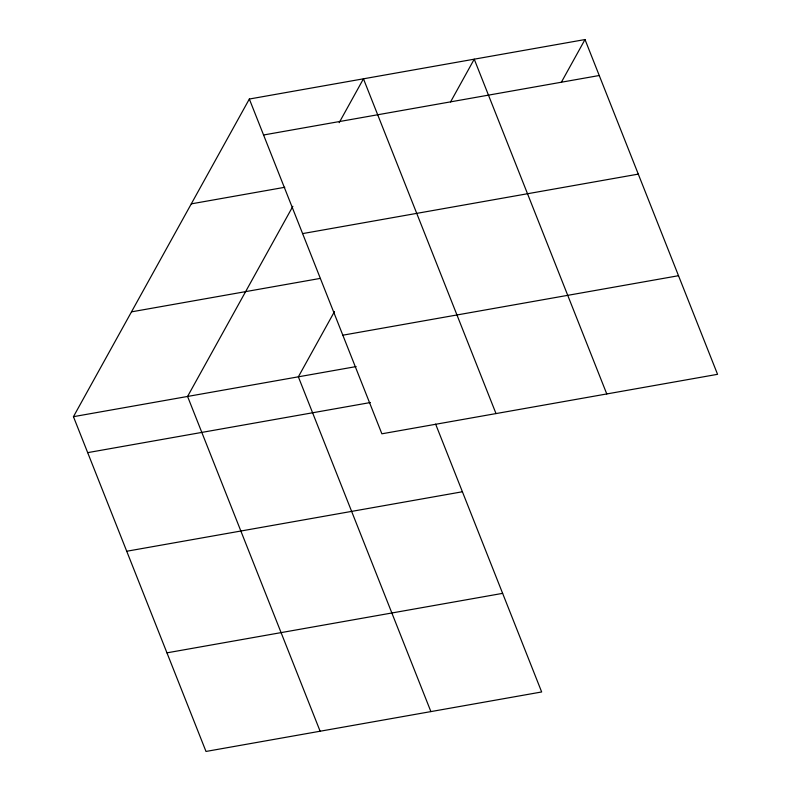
<?xml version="1.0" encoding="UTF-8"?>
<svg xmlns="http://www.w3.org/2000/svg" width="791" height="791" viewBox="0 0 791 791"><rect width="100%" height="100%" fill="white"/><g stroke="black" fill="none" stroke-linecap="round" stroke-linejoin="round"><path stroke-width="1.19" d="M435.623 424.114L541.667 691.967L205.996 751.45L73.444 416.679L249.333 99.033L585.004 39.55L717.556 374.321L381.875 433.804L249.333 99.033M292.858 206.313L187.576 396.449L320.128 731.23M339.181 122.664L363.455 78.813L496.006 413.584M334.474 311.575L298.355 376.823L430.897 711.593M450.544 101.96L474.234 59.177L606.776 393.958M561.313 82.333L585.004 39.55M263.571 134.994L599.242 75.511M191.293 203.86L284.78 187.289M302.607 233.602L638.288 174.119M131.494 311.852L320.266 278.402M342.829 335.196L678.51 275.713M73.444 416.679L356.148 366.579M87.682 452.64L370.386 402.54M126.728 551.248L462.399 491.765M166.95 652.842L502.631 593.359"/></g></svg>
